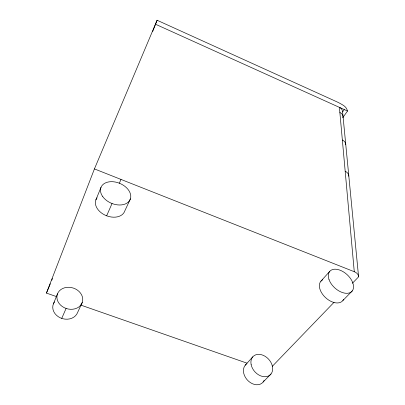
<?xml version="1.0" encoding="UTF-8"?>
<svg xmlns="http://www.w3.org/2000/svg" width="405" height="405" viewBox="0 0 405 405"><rect width="100%" height="100%" fill="white"/><g stroke="black" fill="none" stroke-linecap="round" stroke-linejoin="round"><path stroke-width="0.61" d="M56.442 296.587L46.443 293.093L94.431 168.915L157.099 20.25L336.393 101.589A28.568 13.162 33.8 0 1 343.298 105.31A5.721 2.562 33.6 0 1 346.579 108.707A27.975 12.763 32.9 0 1 347.52 111.036L342.721 117.713M152.71 31.408L157.099 20.25M53.379 303.917L57.515 293.792M95.909 199.827L100.987 187.399M46.443 293.093L50.311 283.768M51.759 280.27L52.483 278.524M119.348 183.207L120.994 179.425M61.732 318.401L66.091 308.448M106.652 215.809L112.033 203.523M82.255 302.464A13.117 10.813 16.9 0 1 60.507 305.046A13.117 10.813 16.9 0 1 66.709 287.373A13.117 10.813 16.9 0 1 82.255 302.464L77.669 312.336A12.864 10.768 15.8 0 1 60.431 317.884A12.864 10.768 15.8 0 1 54.472 301.917M130.4 198.875L124.78 210.965A15.481 10.834 22.2 0 1 105.087 215.141A15.481 10.834 22.2 0 1 97.053 197.853M344.275 109.568L342.574 111.957A6.647 5.468 -9.4 0 0 339.4 107.365L354.274 271.704A9.173 5.974 -1.4 0 1 358.557 276.878L352.426 283.237M245.319 365.123L252.76 356.861M320.866 281.227L329.746 271.365M272.337 366.287L334.044 302.297M263.154 382.011L271.001 373.997M342.913 300.495L352.309 290.891M80.722 305.066L247.03 363.174M94.431 168.915L354.274 271.704M155.434 24.199L347.52 111.036M342.559 111.486L358.546 276.367M342.357 140.019A7.143 5.64 -6.9 0 1 345.754 144.782M345.187 171.3A7.624 5.771 -5.2 0 1 348.801 176.195M339.861 112.484A6.723 5.493 -9 0 1 343.075 117.101M343.541 299.457A14.651 9.118 42.6 0 1 325.377 297.473A14.651 9.118 42.6 0 1 322.755 279.774M264.121 380.416A12.322 9.3 48.6 0 1 248.493 381.161A12.322 9.3 48.6 0 1 246.184 364.277M329.012 279.551A14.929 9.052 42.2 0 0 350.492 292.45A14.929 9.052 42.2 0 0 343.273 271.775A14.929 9.052 42.2 0 0 329.012 279.551M251.161 364.738A12.545 9.315 47.8 0 0 269.168 375.617A12.545 9.315 47.8 0 0 265.037 356.258A12.545 9.315 47.8 0 0 251.161 364.738M102.794 196.688A15.795 10.788 22.6 0 0 129.028 201.341A15.795 10.788 22.6 0 0 115.04 181.982A15.795 10.788 22.6 0 0 102.794 196.688"/></g></svg>
